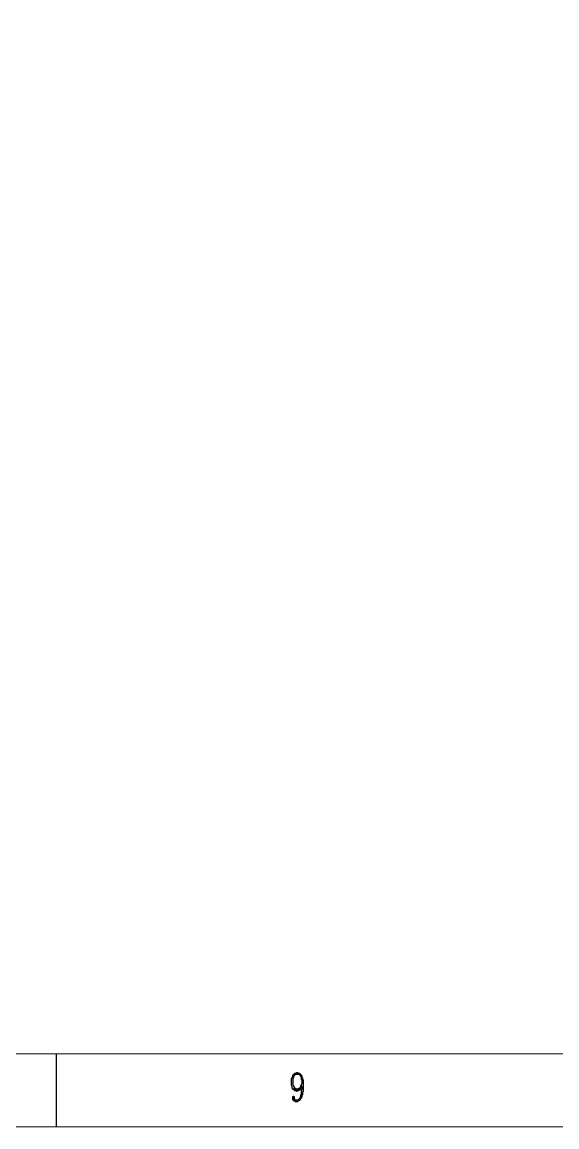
# Model space of a CAD drawing. Header units: inches. Extents: x 35 to 2894, y 23 to 617.
# Drawn here: x 1607.4 to 1680.5, y 22.8 to 173.8 of the extents above; entities that cross this region are included whole.
import ezdxf

# ---------------------------------------------------------------- set-up
doc = ezdxf.new("R2010")
doc.units = ezdxf.units.IN
doc.header["$MEASUREMENT"] = 0
doc.layers.add('Layer 1', color=7, linetype='Continuous')

msp = doc.modelspace()

# ---------------------------------------------------------------- hatches: boundary and pattern name
at = {"layer": 'Layer 1'}
for points in [[(1644.98, 30.19), (1644.89, 30.19), (1644.8, 30.1), (1644.63, 30.1), (1644.54, 30.01), (1644.54, 29.92), (1644.45, 29.92), (1644.36, 29.83), (1644.36, 29.65), (1644.27, 29.56), (1644.27, 29.48), (1644.18, 29.39), (1644.18, 28.5), (1644.27, 28.32), (1644.27, 28.14), (1644.36, 28.05), (1644.36, 27.96), (1644.45, 27.96), (1644.98, 27.96), (1644.89, 27.96), (1644.8, 28.05), (1644.72, 28.05), (1644.63, 28.14), (1644.63, 28.23), (1644.54, 28.32), (1644.54, 28.41), (1644.45, 28.5), (1644.45, 29.48), (1644.54, 29.56), (1644.54, 29.74), (1644.63, 29.83), (1644.72, 29.92), (1644.8, 30.01), (1645.43, 30.01), (1645.34, 30.1), (1645.16, 30.1), (1645.07, 30.19)], [(1645.43, 30.01), (1644.98, 30.01), (1645.07, 30.01), (1645.25, 30.01), (1645.25, 29.92), (1645.34, 29.92), (1645.43, 29.83), (1645.43, 29.74), (1645.52, 29.65), (1645.52, 29.3), (1645.61, 29.21), (1645.61, 28.67), (1645.52, 28.59), (1645.52, 28.5), (1645.43, 28.41), (1645.61, 28.32), (1645.61, 27.96), (1645.52, 27.87), (1645.52, 27.25), (1645.43, 27.16), (1645.43, 26.9), (1645.34, 26.81), (1645.34, 26.72), (1645.25, 26.63), (1645.16, 26.54), (1645.07, 26.45), (1644.89, 26.45), (1644.54, 26.36), (1644.63, 26.36), (1644.72, 26.27), (1645.07, 26.27), (1645.16, 26.36), (1645.25, 26.45), (1645.34, 26.45), (1645.43, 26.54), (1645.43, 26.63), (1645.52, 26.72), (1645.61, 26.81), (1645.61, 26.9), (1645.69, 26.98), (1645.69, 27.16), (1645.78, 27.25), (1645.78, 27.61), (1645.87, 27.7), (1645.87, 29.21), (1645.78, 29.3), (1645.78, 29.48), (1645.69, 29.56), (1645.69, 29.74), (1645.61, 29.74), (1645.61, 29.83), (1645.52, 29.92)], [(1645.43, 28.41), (1645.43, 28.23), (1645.34, 28.14), (1645.25, 28.05), (1645.16, 28.05), (1645.07, 27.96), (1644.45, 27.96), (1644.54, 27.87), (1644.63, 27.78), (1644.8, 27.78), (1644.89, 27.7), (1644.98, 27.7), (1645.07, 27.78), (1645.16, 27.78), (1645.25, 27.87), (1645.34, 27.87), (1645.43, 27.96), (1645.43, 28.05), (1645.52, 28.14), (1645.52, 28.23), (1645.61, 28.32)], [(1644.45, 26.98), (1644.36, 26.9), (1644.36, 26.54), (1644.45, 26.45), (1644.54, 26.36), (1644.89, 26.45), (1644.72, 26.45), (1644.72, 26.54), (1644.63, 26.54), (1644.63, 26.72), (1644.63, 26.9), (1644.54, 26.98)]]:
    msp.add_hatch(color=0, dxfattribs=at).paths.add_polyline_path(points)

# ---------------------------------------------------------------- linework, layer by layer
at = {"layer": 'Layer 1', "color": 5, "lineweight": 15}
msp.add_lwpolyline([(1051.96, 616.81), (1892.03, 616.81), (1892.03, 22.8), (1051.96, 22.8), (1051.96, 616.81)], dxfattribs=at)
at = {"layer": 'Layer 1', "color": 0, "lineweight": 9}
msp.add_lwpolyline([(1061.92, 606.84), (1882.07, 606.84), (1882.07, 32.77), (1061.92, 32.77), (1061.92, 606.84)], dxfattribs=at)
at = {"layer": 'Layer 1', "color": 0, "lineweight": -3}
for points in [[(1612.07, 32.77), (1612.07, 22.8)], [(1644.98, 30.19), (1644.89, 30.19), (1644.8, 30.1), (1644.63, 30.1), (1644.54, 30.01), (1644.54, 29.92), (1644.45, 29.92), (1644.36, 29.83), (1644.36, 29.65), (1644.27, 29.56), (1644.27, 29.48), (1644.18, 29.39), (1644.18, 28.5), (1644.27, 28.32), (1644.27, 28.14), (1644.36, 28.05), (1644.36, 27.96), (1644.45, 27.96), (1644.98, 27.96), (1644.89, 27.96), (1644.8, 28.05), (1644.72, 28.05), (1644.63, 28.14), (1644.63, 28.23), (1644.54, 28.32), (1644.54, 28.41), (1644.45, 28.5), (1644.45, 29.48), (1644.54, 29.56), (1644.54, 29.74), (1644.63, 29.83), (1644.72, 29.92), (1644.8, 30.01), (1645.43, 30.01), (1645.34, 30.1), (1645.16, 30.1), (1645.07, 30.19), (1644.98, 30.19)], [(1645.43, 30.01), (1644.98, 30.01), (1645.07, 30.01), (1645.25, 30.01), (1645.25, 29.92), (1645.34, 29.92), (1645.43, 29.83), (1645.43, 29.74), (1645.52, 29.65), (1645.52, 29.3), (1645.61, 29.21), (1645.61, 28.67), (1645.52, 28.59), (1645.52, 28.5), (1645.43, 28.41), (1645.61, 28.32), (1645.61, 27.96), (1645.52, 27.87), (1645.52, 27.25), (1645.43, 27.16), (1645.43, 26.9), (1645.34, 26.81), (1645.34, 26.72), (1645.25, 26.63), (1645.16, 26.54), (1645.07, 26.45), (1644.89, 26.45), (1644.54, 26.36), (1644.63, 26.36), (1644.72, 26.27), (1645.07, 26.27), (1645.16, 26.36), (1645.25, 26.45), (1645.34, 26.45), (1645.43, 26.54), (1645.43, 26.63), (1645.52, 26.72), (1645.61, 26.81), (1645.61, 26.9), (1645.69, 26.98), (1645.69, 27.16), (1645.78, 27.25), (1645.78, 27.61), (1645.87, 27.7), (1645.87, 29.21), (1645.78, 29.3), (1645.78, 29.48), (1645.69, 29.56), (1645.69, 29.74), (1645.61, 29.74), (1645.61, 29.83), (1645.52, 29.92), (1645.43, 30.01)], [(1645.43, 28.41), (1645.43, 28.23), (1645.34, 28.14), (1645.25, 28.05), (1645.16, 28.05), (1645.07, 27.96), (1644.45, 27.96), (1644.54, 27.87), (1644.63, 27.78), (1644.8, 27.78), (1644.89, 27.7), (1644.98, 27.7), (1645.07, 27.78), (1645.16, 27.78), (1645.25, 27.87), (1645.34, 27.87), (1645.43, 27.96), (1645.43, 28.05), (1645.52, 28.14), (1645.52, 28.23), (1645.61, 28.32), (1645.43, 28.41)], [(1644.45, 26.98), (1644.36, 26.9), (1644.36, 26.54), (1644.45, 26.45), (1644.54, 26.36), (1644.89, 26.45), (1644.72, 26.45), (1644.72, 26.54), (1644.63, 26.54), (1644.63, 26.72), (1644.63, 26.9), (1644.54, 26.98), (1644.45, 26.98)]]:
    msp.add_lwpolyline(points, dxfattribs=at)
at = {"layer": 'Layer 1', "lineweight": 0}
for points in [[(1644.98, 30.19), (1644.89, 30.19), (1644.8, 30.1), (1644.63, 30.1), (1644.54, 30.01), (1644.54, 29.92), (1644.45, 29.92), (1644.36, 29.83), (1644.36, 29.65), (1644.27, 29.56), (1644.27, 29.48), (1644.18, 29.39), (1644.18, 28.5), (1644.27, 28.32), (1644.27, 28.14), (1644.36, 28.05), (1644.36, 27.96), (1644.45, 27.96), (1644.98, 27.96), (1644.89, 27.96), (1644.8, 28.05), (1644.72, 28.05), (1644.63, 28.14), (1644.63, 28.23), (1644.54, 28.32), (1644.54, 28.41), (1644.45, 28.5), (1644.45, 29.48), (1644.54, 29.56), (1644.54, 29.74), (1644.63, 29.83), (1644.72, 29.92), (1644.8, 30.01), (1645.43, 30.01), (1645.34, 30.1), (1645.16, 30.1), (1645.07, 30.19), (1644.98, 30.19)], [(1645.43, 30.01), (1644.98, 30.01), (1645.07, 30.01), (1645.25, 30.01), (1645.25, 29.92), (1645.34, 29.92), (1645.43, 29.83), (1645.43, 29.74), (1645.52, 29.65), (1645.52, 29.3), (1645.61, 29.21), (1645.61, 28.67), (1645.52, 28.59), (1645.52, 28.5), (1645.43, 28.41), (1645.61, 28.32), (1645.61, 27.96), (1645.52, 27.87), (1645.52, 27.25), (1645.43, 27.16), (1645.43, 26.9), (1645.34, 26.81), (1645.34, 26.72), (1645.25, 26.63), (1645.16, 26.54), (1645.07, 26.45), (1644.89, 26.45), (1644.54, 26.36), (1644.63, 26.36), (1644.72, 26.27), (1645.07, 26.27), (1645.16, 26.36), (1645.25, 26.45), (1645.34, 26.45), (1645.43, 26.54), (1645.43, 26.63), (1645.52, 26.72), (1645.61, 26.81), (1645.61, 26.9), (1645.69, 26.98), (1645.69, 27.16), (1645.78, 27.25), (1645.78, 27.61), (1645.87, 27.7), (1645.87, 29.21), (1645.78, 29.3), (1645.78, 29.48), (1645.69, 29.56), (1645.69, 29.74), (1645.61, 29.74), (1645.61, 29.83), (1645.52, 29.92), (1645.43, 30.01)], [(1645.43, 28.41), (1645.43, 28.23), (1645.34, 28.14), (1645.25, 28.05), (1645.16, 28.05), (1645.07, 27.96), (1644.45, 27.96), (1644.54, 27.87), (1644.63, 27.78), (1644.8, 27.78), (1644.89, 27.7), (1644.98, 27.7), (1645.07, 27.78), (1645.16, 27.78), (1645.25, 27.87), (1645.34, 27.87), (1645.43, 27.96), (1645.43, 28.05), (1645.52, 28.14), (1645.52, 28.23), (1645.61, 28.32), (1645.43, 28.41)], [(1644.45, 26.98), (1644.36, 26.9), (1644.36, 26.54), (1644.45, 26.45), (1644.54, 26.36), (1644.89, 26.45), (1644.72, 26.45), (1644.72, 26.54), (1644.63, 26.54), (1644.63, 26.72), (1644.63, 26.9), (1644.54, 26.98), (1644.45, 26.98)]]:
    msp.add_lwpolyline(points, dxfattribs=at)

doc.saveas('drawing.dxf')
